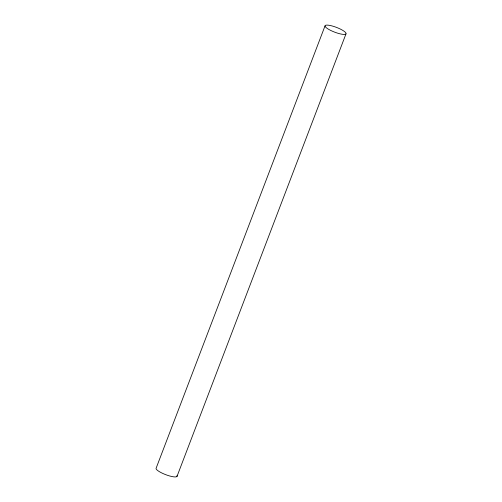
<?xml version="1.0" encoding="UTF-8"?>
<svg xmlns="http://www.w3.org/2000/svg" width="502" height="502" viewBox="0 0 502 502"><rect width="100%" height="100%" fill="white"/><g stroke="black" fill="none" stroke-linecap="round" stroke-linejoin="round"><path stroke-width="0.75" d="M325.001 25.972L156.028 468.479A11.245 2.548 20.9 0 0 167.354 475.262A11.245 2.548 20.9 0 0 176.999 475.62M176.993 476.429L345.972 33.916A11.245 2.548 20.9 0 0 331.696 25.847A11.245 2.548 20.9 0 0 328.973 29.524A11.245 2.548 20.9 0 0 345.972 33.916"/></g></svg>
